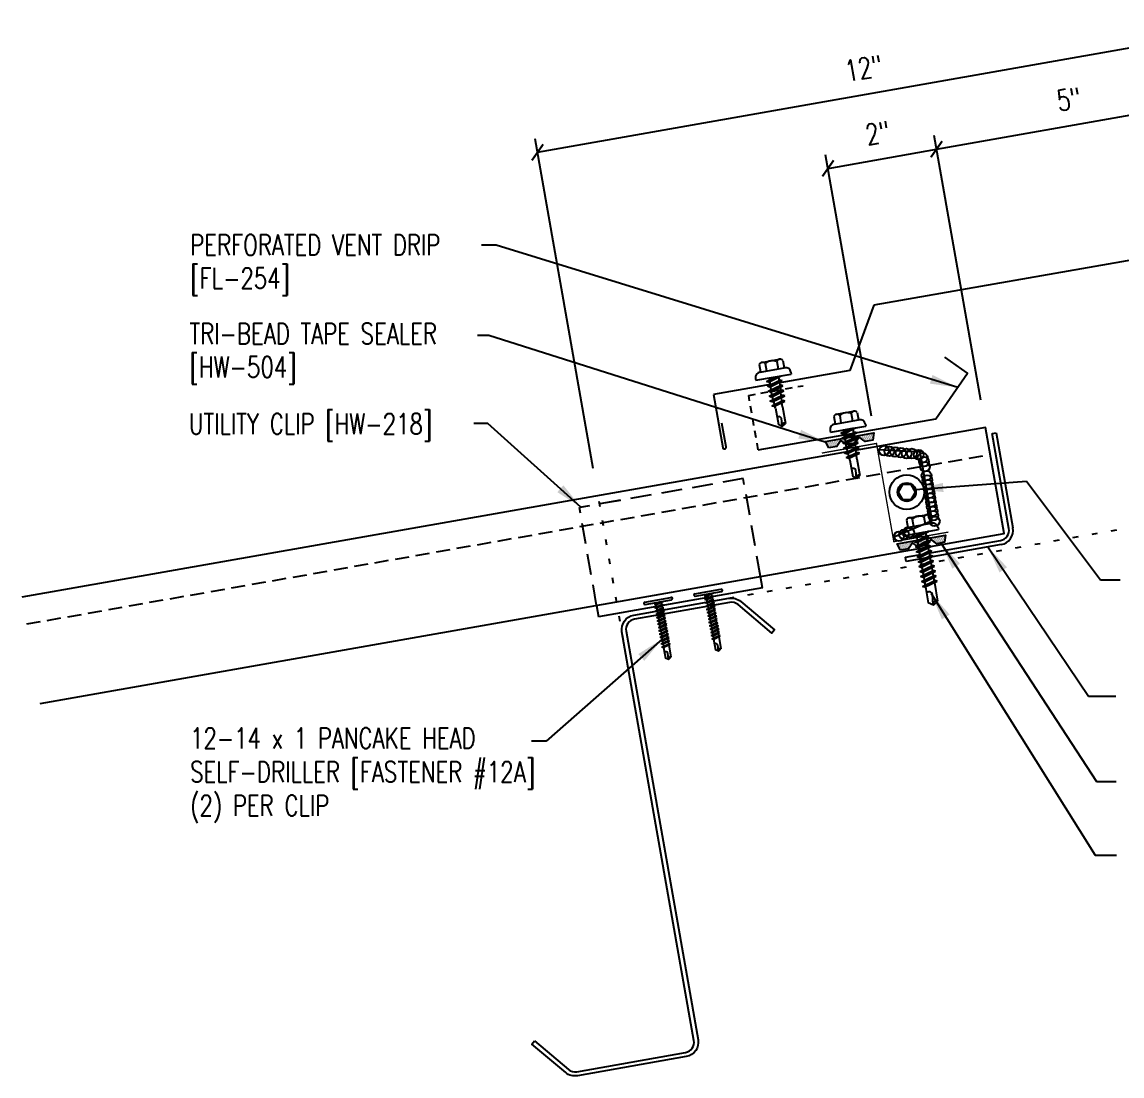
# Model space of a CAD drawing. Header units: inches. Extents: x 0 to 46.1, y 14.2 to 47.6.
# Drawn here: x -0.02 to 19.82, y 14.17 to 33.17 of the extents above; entities that cross this region are included whole.
import ezdxf

# ---------------------------------------------------------------- set-up
doc = ezdxf.new("R2010")
doc.units = ezdxf.units.IN
doc.header["$MEASUREMENT"] = 0
for name, pattern in [('DASH2', [0.1875, 0.125, -0.0625]), ('DOT', [0.25, 0, -0.25]), ('HIDDEN2', [0.1875, 0.125, -0.0625])]:
    doc.linetypes.add(name, pattern=pattern)
for name, color, linetype in [('clip', 5, 'Continuous'), ('CLO', 3, 'Continuous'), ('DIM', 2, 'Continuous'), ('FASTENER', 9, 'Continuous'), ('PANEL', 11, 'Continuous'), ('PURLIN', 1, 'Continuous'), ('SEALANT', 8, 'Continuous'), ('STLA', 12, 'Continuous'), ('TAPE', 8, 'Continuous'), ('TEXT', 2, 'Continuous'), ('TRIM', 6, 'Continuous')]:
    doc.layers.add(name, color=color, linetype=linetype)
doc.styles.add('TEXT', font='SIMPLEX', dxfattribs={"width": 0.75, "height": 6})
doc.styles.add('TEXT1', font='ROMANS.shx', dxfattribs={"width": 0.75, "height": 0.375})
doc.dimstyles.new('DETAIL', dxfattribs={"dimscale": 4, "dimtxt": 0.375, "dimasz": 0.0625, "dimexe": 0.0625, "dimexo": 0.125, "dimgap": 0.0625, "dimtad": 1, "dimdec": 4, "dimzin": 3, "dimdsep": 46, "dimlunit": 4, "dimtxsty": 'TEXT1', "dimblk": 'ARCHTICK', "dimcen": 0.0625, "dimclrd": 7, "dimclre": 7, "dimclrt": 2, "dimadec": 0, "dimazin": 0, "dimtfac": 0.59375, "dimtdec": 4, "dimtmove": 0, "dimatfit": 3, "dimfxl": 0, "dimfrac": 2, "dimtolj": 1, "dimtzin": 3, "dimarcsym": 0})
doc.dimstyles.new('DETAIL$7', dxfattribs={"dimscale": 4, "dimtxt": 6, "dimasz": 0.125, "dimexe": 0.0625, "dimexo": 0.125, "dimgap": 0.0625, "dimtad": 1, "dimdec": 5, "dimzin": 3, "dimdsep": 46, "dimlunit": 4, "dimtxsty": 'TEXT', "dimblk": 'ARCHTICK', "dimcen": 0.0625, "dimclrd": 7, "dimclre": 7, "dimclrt": 2, "dimadec": 0, "dimazin": 0, "dimtfac": 0.666667, "dimtdec": 5, "dimtmove": 0, "dimatfit": 3, "dimfxl": 0, "dimfrac": 2, "dimtolj": 1, "dimtzin": 3, "dimarcsym": 0})

# ---------------------------------------------------------------- blocks, each defined once
blk = doc.blocks.new('_ArchTick')
at = {"color": 0, "linetype": 'ByBlock', "const_width": 0.15}
blk.add_lwpolyline([(-0.5, -0.5), (0.5, 0.5)], dxfattribs=at)
blk = doc.blocks.new('*D13')
at = {"layer": 'DEFPOINTS', "color": 0}
for p in [(21.408, 31.744), (17.355, 25.857), (22.707, 24.377)]:
    blk.add_point(p, dxfattribs=at)
at = {"layer": 'DIM', "color": 7, "lineweight": -2}
for p, q in [((22.621, 24.869), (21.365, 31.991)), ((16.471, 30.874), (21.408, 31.744)), ((17.268, 26.35), (16.427, 31.12))]:
    blk.add_line(p, q, dxfattribs=at)
at = {"layer": 'DIM', "color": 7, "lineweight": -2, "xscale": 0.25, "yscale": 0.25, "zscale": 0.25}
for p, rotation in [((21.408, 31.744), 10.00000000000004), ((16.471, 30.874), 190.0000000000001)]:
    blk.add_blockref('_ArchTick', p, dxfattribs=dict(at, rotation=rotation))
at = {"layer": 'DIM', "color": 2, "insert": (18.857, 31.775), "char_height": 0.375, "attachment_point": 5, "rotation": 10, "style": 'TEXT1'}
blk.add_mtext('\\A1;5"', dxfattribs=at)
blk = doc.blocks.new('*D14')
at = {"layer": 'DEFPOINTS', "color": 0}
for p in [(21.201, 32.92), (10.37, 24.629), (22.707, 24.377)]:
    blk.add_point(p, dxfattribs=at)
at = {"layer": 'DIM', "color": 7, "lineweight": -2}
for p, q in [((22.621, 24.869), (21.158, 33.166)), ((9.278, 30.818), (21.201, 32.92)), ((10.283, 25.122), (9.235, 31.064))]:
    blk.add_line(p, q, dxfattribs=at)
at = {"layer": 'DIM', "color": 7, "lineweight": -2, "xscale": 0.25, "yscale": 0.25, "zscale": 0.25}
for p, rotation in [((21.201, 32.92), 10.00000000000004), ((9.278, 30.818), 190.0000000000001)]:
    blk.add_blockref('_ArchTick', p, dxfattribs=dict(at, rotation=rotation))
at = {"layer": 'DIM', "color": 2, "insert": (15.157, 32.335), "char_height": 0.375, "attachment_point": 5, "rotation": 10, "style": 'TEXT1'}
blk.add_mtext('\\A1;12"', dxfattribs=at)
blk = doc.blocks.new('A$C23AA14D5')
at = {"layer": 'CLO', "const_width": 0.0239}
blk.add_lwpolyline([(2.284, 0.187), (1.299, 0.014), (0.987, 1.785), (0.002, 1.611)], dxfattribs=at)
at = {"layer": 'CLO'}
blk.add_lwpolyline([(1.285, 0.094), (1.993, 0.397), (1.776, 1.628), (1.007, 1.67)], dxfattribs=at)
blk = doc.blocks.new('*X4')
at = {"color": 0}
for p, q in [((-0.434, 0.135), (-0.434, 0.135)), ((-0.434, 0.123), (-0.434, 0.123)), ((-0.422, 0.141), (-0.422, 0.141)), ((-0.422, 0.129), (-0.422, 0.129)), ((-0.422, 0.117), (-0.422, 0.117)), ((-0.422, 0.105), (-0.422, 0.105)), ((-0.422, 0.094), (-0.422, 0.094)), ((-0.422, 0.082), (-0.422, 0.082)), ((-0.41, 0.135), (-0.41, 0.135)), ((-0.41, 0.123), (-0.41, 0.123)), ((-0.41, 0.111), (-0.41, 0.111)), ((-0.41, 0.1), (-0.41, 0.1)), ((-0.41, 0.088), (-0.41, 0.088)), ((-0.41, 0.076), (-0.41, 0.076)), ((-0.41, 0.064), (-0.41, 0.064)), ((-0.41, 0.053), (-0.41, 0.053)), ((-0.41, 0.041), (-0.41, 0.041)), ((-0.398, 0.141), (-0.398, 0.141)), ((-0.398, 0.129), (-0.398, 0.129)), ((-0.398, 0.117), (-0.398, 0.117)), ((-0.398, 0.105), (-0.398, 0.105)), ((-0.398, 0.094), (-0.398, 0.094)), ((-0.398, 0.082), (-0.398, 0.082)), ((-0.398, 0.07), (-0.398, 0.07)), ((-0.398, 0.059), (-0.398, 0.059)), ((-0.398, 0.047), (-0.398, 0.047)), ((-0.398, 0.035), (-0.398, 0.035)), ((-0.398, 0.023), (-0.398, 0.023)), ((-0.387, 0.135), (-0.387, 0.135)), ((-0.387, 0.123), (-0.387, 0.123)), ((-0.387, 0.111), (-0.387, 0.111)), ((-0.387, 0.1), (-0.387, 0.1)), ((-0.387, 0.088), (-0.387, 0.088)), ((-0.387, 0.076), (-0.387, 0.076)), ((-0.387, 0.064), (-0.387, 0.064)), ((-0.387, 0.053), (-0.387, 0.053)), ((-0.387, 0.041), (-0.387, 0.041)), ((-0.387, 0.029), (-0.387, 0.029)), ((-0.375, 0.141), (-0.375, 0.141)), ((-0.375, 0.129), (-0.375, 0.129)), ((-0.375, 0.117), (-0.375, 0.117)), ((-0.375, 0.105), (-0.375, 0.105)), ((-0.375, 0.094), (-0.375, 0.094)), ((-0.375, 0.082), (-0.375, 0.082)), ((-0.375, 0.07), (-0.375, 0.07)), ((-0.375, 0.059), (-0.375, 0.059)), ((-0.375, 0.047), (-0.375, 0.047)), ((-0.375, 0.035), (-0.375, 0.035)), ((-0.375, 0.023), (-0.375, 0.023)), ((-0.363, 0.135), (-0.363, 0.135)), ((-0.363, 0.123), (-0.363, 0.123)), ((-0.363, 0.111), (-0.363, 0.111)), ((-0.363, 0.1), (-0.363, 0.1)), ((-0.363, 0.088), (-0.363, 0.088)), ((-0.363, 0.076), (-0.363, 0.076)), ((-0.363, 0.064), (-0.363, 0.064)), ((-0.363, 0.053), (-0.363, 0.053)), ((-0.363, 0.041), (-0.363, 0.041)), ((-0.363, 0.029), (-0.363, 0.029)), ((-0.352, 0.141), (-0.352, 0.141)), ((-0.352, 0.129), (-0.352, 0.129)), ((-0.352, 0.117), (-0.352, 0.117)), ((-0.352, 0.105), (-0.352, 0.105)), ((-0.352, 0.094), (-0.352, 0.094)), ((-0.352, 0.082), (-0.352, 0.082)), ((-0.352, 0.07), (-0.352, 0.07)), ((-0.352, 0.059), (-0.352, 0.059)), ((-0.352, 0.047), (-0.352, 0.047)), ((-0.352, 0.035), (-0.352, 0.035)), ((-0.352, 0.023), (-0.352, 0.023)), ((-0.34, 0.135), (-0.34, 0.135)), ((-0.34, 0.123), (-0.34, 0.123)), ((-0.34, 0.111), (-0.34, 0.111)), ((-0.34, 0.1), (-0.34, 0.1)), ((-0.34, 0.088), (-0.34, 0.088)), ((-0.34, 0.076), (-0.34, 0.076)), ((-0.34, 0.064), (-0.34, 0.064)), ((-0.34, 0.053), (-0.34, 0.053)), ((-0.34, 0.041), (-0.34, 0.041)), ((-0.34, 0.029), (-0.34, 0.029)), ((-0.328, 0.141), (-0.328, 0.141)), ((-0.328, 0.129), (-0.328, 0.129)), ((-0.328, 0.117), (-0.328, 0.117)), ((-0.328, 0.105), (-0.328, 0.105)), ((-0.328, 0.094), (-0.328, 0.094)), ((-0.328, 0.082), (-0.328, 0.082)), ((-0.328, 0.07), (-0.328, 0.07)), ((-0.328, 0.059), (-0.328, 0.059)), ((-0.328, 0.047), (-0.328, 0.047)), ((-0.328, 0.035), (-0.328, 0.035)), ((-0.328, 0.023), (-0.328, 0.023)), ((-0.316, 0.135), (-0.316, 0.135)), ((-0.316, 0.123), (-0.316, 0.123)), ((-0.316, 0.111), (-0.316, 0.111)), ((-0.316, 0.1), (-0.316, 0.1)), ((-0.316, 0.088), (-0.316, 0.088)), ((-0.316, 0.076), (-0.316, 0.076)), ((-0.316, 0.064), (-0.316, 0.064)), ((-0.316, 0.053), (-0.316, 0.053)), ((-0.316, 0.041), (-0.316, 0.041)), ((-0.316, 0.029), (-0.316, 0.029)), ((-0.305, 0.141), (-0.305, 0.141)), ((-0.305, 0.129), (-0.305, 0.129)), ((-0.305, 0.117), (-0.305, 0.117)), ((-0.305, 0.105), (-0.305, 0.105)), ((-0.305, 0.094), (-0.305, 0.094)), ((-0.305, 0.082), (-0.305, 0.082)), ((-0.305, 0.07), (-0.305, 0.07)), ((-0.305, 0.059), (-0.305, 0.059)), ((-0.305, 0.047), (-0.305, 0.047)), ((-0.305, 0.035), (-0.305, 0.035)), ((-0.305, 0.023), (-0.305, 0.023)), ((-0.293, 0.135), (-0.293, 0.135)), ((-0.293, 0.123), (-0.293, 0.123)), ((-0.293, 0.111), (-0.293, 0.111)), ((-0.293, 0.1), (-0.293, 0.1)), ((-0.293, 0.088), (-0.293, 0.088)), ((-0.293, 0.076), (-0.293, 0.076)), ((-0.293, 0.064), (-0.293, 0.064)), ((-0.293, 0.053), (-0.293, 0.053)), ((-0.293, 0.041), (-0.293, 0.041)), ((-0.293, 0.029), (-0.293, 0.029)), ((-0.281, 0.141), (-0.281, 0.141)), ((-0.281, 0.129), (-0.281, 0.129)), ((-0.281, 0.117), (-0.281, 0.117)), ((-0.281, 0.105), (-0.281, 0.105)), ((-0.281, 0.094), (-0.281, 0.094)), ((-0.281, 0.082), (-0.281, 0.082)), ((-0.281, 0.07), (-0.281, 0.07)), ((-0.281, 0.059), (-0.281, 0.059)), ((-0.281, 0.047), (-0.281, 0.047)), ((-0.281, 0.035), (-0.281, 0.035)), ((-0.281, 0.023), (-0.281, 0.023)), ((-0.27, 0.135), (-0.27, 0.135)), ((-0.27, 0.123), (-0.27, 0.123)), ((-0.27, 0.111), (-0.27, 0.111)), ((-0.27, 0.1), (-0.27, 0.1)), ((-0.27, 0.088), (-0.27, 0.088)), ((-0.27, 0.076), (-0.27, 0.076)), ((-0.27, 0.064), (-0.27, 0.064)), ((-0.27, 0.053), (-0.27, 0.053)), ((-0.27, 0.041), (-0.27, 0.041)), ((-0.27, 0.029), (-0.27, 0.029)), ((-0.258, 0.141), (-0.258, 0.141)), ((-0.258, 0.129), (-0.258, 0.129)), ((-0.258, 0.117), (-0.258, 0.117)), ((-0.258, 0.105), (-0.258, 0.105)), ((-0.258, 0.094), (-0.258, 0.094)), ((-0.258, 0.082), (-0.258, 0.082)), ((-0.258, 0.07), (-0.258, 0.07)), ((-0.258, 0.059), (-0.258, 0.059)), ((-0.258, 0.047), (-0.258, 0.047)), ((-0.258, 0.035), (-0.258, 0.035)), ((-0.258, 0.023), (-0.258, 0.023)), ((-0.246, 0.135), (-0.246, 0.135)), ((-0.246, 0.123), (-0.246, 0.123)), ((-0.246, 0.111), (-0.246, 0.111)), ((-0.246, 0.1), (-0.246, 0.1)), ((-0.246, 0.088), (-0.246, 0.088)), ((-0.246, 0.076), (-0.246, 0.076)), ((-0.246, 0.064), (-0.246, 0.064)), ((-0.246, 0.053), (-0.246, 0.053)), ((-0.246, 0.041), (-0.246, 0.041)), ((-0.234, 0.141), (-0.234, 0.141)), ((-0.234, 0.129), (-0.234, 0.129)), ((-0.234, 0.117), (-0.234, 0.117)), ((-0.234, 0.105), (-0.234, 0.105)), ((-0.234, 0.094), (-0.234, 0.094)), ((-0.234, 0.082), (-0.234, 0.082)), ((-0.234, 0.07), (-0.234, 0.07)), ((-0.234, 0.059), (-0.234, 0.059)), ((-0.234, 0.047), (-0.234, 0.047)), ((-0.223, 0.135), (-0.223, 0.135)), ((-0.223, 0.123), (-0.223, 0.123)), ((-0.223, 0.111), (-0.223, 0.111)), ((-0.223, 0.1), (-0.223, 0.1)), ((-0.223, 0.088), (-0.223, 0.088)), ((-0.223, 0.076), (-0.223, 0.076)), ((-0.223, 0.064), (-0.223, 0.064)), ((-0.211, 0.141), (-0.211, 0.141)), ((-0.211, 0.129), (-0.211, 0.129)), ((-0.211, 0.117), (-0.211, 0.117)), ((-0.211, 0.105), (-0.211, 0.105)), ((-0.211, 0.094), (-0.211, 0.094)), ((-0.211, 0.082), (-0.211, 0.082)), ((-0.211, 0.07), (-0.211, 0.07)), ((-0.199, 0.135), (-0.199, 0.135)), ((-0.199, 0.123), (-0.199, 0.123)), ((-0.199, 0.111), (-0.199, 0.111)), ((-0.199, 0.1), (-0.199, 0.1)), ((-0.199, 0.088), (-0.199, 0.088)), ((-0.188, 0.141), (-0.188, 0.141)), ((-0.188, 0.129), (-0.188, 0.129)), ((-0.188, 0.117), (-0.188, 0.117)), ((-0.188, 0.105), (-0.188, 0.105)), ((-0.188, 0.094), (-0.188, 0.094)), ((-0.176, 0.135), (-0.176, 0.135)), ((-0.176, 0.123), (-0.176, 0.123)), ((-0.176, 0.111), (-0.176, 0.111)), ((-0.164, 0.141), (-0.164, 0.141)), ((-0.164, 0.129), (-0.164, 0.129)), ((-0.164, 0.117), (-0.164, 0.117)), ((-0.164, 0.105), (-0.164, 0.105)), ((-0.152, 0.135), (-0.152, 0.135)), ((-0.152, 0.123), (-0.152, 0.123)), ((-0.152, 0.111), (-0.152, 0.111)), ((-0.152, 0.1), (-0.152, 0.1)), ((-0.141, 0.141), (-0.141, 0.141)), ((-0.141, 0.129), (-0.141, 0.129)), ((-0.141, 0.117), (-0.141, 0.117)), ((-0.141, 0.105), (-0.141, 0.105)), ((-0.141, 0.094), (-0.141, 0.094)), ((-0.141, 0.082), (-0.141, 0.082)), ((-0.129, 0.135), (-0.129, 0.135)), ((-0.129, 0.123), (-0.129, 0.123)), ((-0.129, 0.111), (-0.129, 0.111)), ((-0.129, 0.1), (-0.129, 0.1)), ((-0.129, 0.088), (-0.129, 0.088)), ((-0.129, 0.076), (-0.129, 0.076)), ((-0.117, 0.141), (-0.117, 0.141)), ((-0.117, 0.129), (-0.117, 0.129)), ((-0.117, 0.117), (-0.117, 0.117)), ((-0.117, 0.105), (-0.117, 0.105)), ((-0.117, 0.094), (-0.117, 0.094)), ((-0.117, 0.082), (-0.117, 0.082)), ((-0.117, 0.07), (-0.117, 0.07)), ((-0.117, 0.059), (-0.117, 0.059)), ((-0.105, 0.135), (-0.105, 0.135)), ((-0.105, 0.123), (-0.105, 0.123)), ((-0.105, 0.111), (-0.105, 0.111)), ((-0.105, 0.1), (-0.105, 0.1)), ((-0.105, 0.088), (-0.105, 0.088)), ((-0.105, 0.076), (-0.105, 0.076)), ((-0.105, 0.064), (-0.105, 0.064)), ((-0.105, 0.053), (-0.105, 0.053)), ((-0.094, 0.141), (-0.094, 0.141)), ((-0.094, 0.129), (-0.094, 0.129)), ((-0.094, 0.117), (-0.094, 0.117)), ((-0.094, 0.105), (-0.094, 0.105)), ((-0.094, 0.094), (-0.094, 0.094)), ((-0.094, 0.082), (-0.094, 0.082)), ((-0.094, 0.07), (-0.094, 0.07)), ((-0.094, 0.059), (-0.094, 0.059)), ((-0.094, 0.047), (-0.094, 0.047)), ((-0.094, 0.035), (-0.094, 0.035)), ((-0.082, 0.135), (-0.082, 0.135)), ((-0.082, 0.123), (-0.082, 0.123)), ((-0.082, 0.111), (-0.082, 0.111)), ((-0.082, 0.1), (-0.082, 0.1)), ((-0.082, 0.088), (-0.082, 0.088)), ((-0.082, 0.076), (-0.082, 0.076)), ((-0.082, 0.064), (-0.082, 0.064)), ((-0.082, 0.053), (-0.082, 0.053)), ((-0.082, 0.041), (-0.082, 0.041)), ((-0.082, 0.029), (-0.082, 0.029)), ((-0.07, 0.141), (-0.07, 0.141)), ((-0.07, 0.129), (-0.07, 0.129)), ((-0.07, 0.117), (-0.07, 0.117)), ((-0.07, 0.105), (-0.07, 0.105)), ((-0.07, 0.094), (-0.07, 0.094)), ((-0.07, 0.082), (-0.07, 0.082)), ((-0.07, 0.07), (-0.07, 0.07)), ((-0.07, 0.059), (-0.07, 0.059)), ((-0.07, 0.047), (-0.07, 0.047)), ((-0.07, 0.035), (-0.07, 0.035)), ((-0.07, 0.023), (-0.07, 0.023)), ((-0.059, 0.135), (-0.059, 0.135)), ((-0.059, 0.123), (-0.059, 0.123)), ((-0.059, 0.111), (-0.059, 0.111)), ((-0.059, 0.1), (-0.059, 0.1)), ((-0.059, 0.088), (-0.059, 0.088)), ((-0.059, 0.076), (-0.059, 0.076)), ((-0.059, 0.064), (-0.059, 0.064)), ((-0.059, 0.053), (-0.059, 0.053)), ((-0.059, 0.041), (-0.059, 0.041)), ((-0.059, 0.029), (-0.059, 0.029)), ((-0.047, 0.141), (-0.047, 0.141)), ((-0.047, 0.129), (-0.047, 0.129)), ((-0.047, 0.117), (-0.047, 0.117)), ((-0.047, 0.105), (-0.047, 0.105)), ((-0.047, 0.094), (-0.047, 0.094)), ((-0.047, 0.082), (-0.047, 0.082)), ((-0.047, 0.07), (-0.047, 0.07)), ((-0.047, 0.059), (-0.047, 0.059)), ((-0.047, 0.047), (-0.047, 0.047)), ((-0.047, 0.035), (-0.047, 0.035)), ((-0.047, 0.023), (-0.047, 0.023)), ((-0.035, 0.135), (-0.035, 0.135)), ((-0.035, 0.123), (-0.035, 0.123)), ((-0.035, 0.111), (-0.035, 0.111)), ((-0.035, 0.1), (-0.035, 0.1)), ((-0.035, 0.088), (-0.035, 0.088)), ((-0.035, 0.076), (-0.035, 0.076)), ((-0.035, 0.064), (-0.035, 0.064)), ((-0.035, 0.053), (-0.035, 0.053)), ((-0.035, 0.041), (-0.035, 0.041)), ((-0.035, 0.029), (-0.035, 0.029)), ((-0.023, 0.141), (-0.023, 0.141)), ((-0.023, 0.129), (-0.023, 0.129)), ((-0.023, 0.117), (-0.023, 0.117)), ((-0.023, 0.105), (-0.023, 0.105)), ((-0.023, 0.094), (-0.023, 0.094)), ((-0.023, 0.082), (-0.023, 0.082)), ((-0.023, 0.07), (-0.023, 0.07)), ((-0.023, 0.059), (-0.023, 0.059)), ((-0.023, 0.047), (-0.023, 0.047)), ((-0.023, 0.035), (-0.023, 0.035)), ((-0.023, 0.023), (-0.023, 0.023)), ((-0.012, 0.135), (-0.012, 0.135)), ((-0.012, 0.123), (-0.012, 0.123)), ((-0.012, 0.111), (-0.012, 0.111)), ((-0.012, 0.1), (-0.012, 0.1)), ((-0.012, 0.088), (-0.012, 0.088)), ((-0.012, 0.076), (-0.012, 0.076)), ((-0.012, 0.064), (-0.012, 0.064)), ((-0.012, 0.053), (-0.012, 0.053)), ((-0.012, 0.041), (-0.012, 0.041)), ((-0.012, 0.029), (-0.012, 0.029)), ((0, 0.141), (0, 0.141)), ((0, 0.129), (0, 0.129)), ((0, 0.117), (0, 0.117)), ((0, 0.105), (0, 0.105)), ((0, 0.094), (0, 0.094)), ((0, 0.082), (0, 0.082)), ((0, 0.07), (0, 0.07)), ((0, 0.059), (0, 0.059)), ((0, 0.047), (0, 0.047)), ((0, 0.035), (0, 0.035)), ((0, 0.023), (0, 0.023)), ((0.012, 0.135), (0.012, 0.135)), ((0.012, 0.123), (0.012, 0.123)), ((0.012, 0.111), (0.012, 0.111)), ((0.012, 0.1), (0.012, 0.1)), ((0.012, 0.088), (0.012, 0.088)), ((0.012, 0.076), (0.012, 0.076)), ((0.012, 0.064), (0.012, 0.064)), ((0.012, 0.053), (0.012, 0.053)), ((0.012, 0.041), (0.012, 0.041)), ((0.012, 0.029), (0.012, 0.029)), ((0.023, 0.141), (0.023, 0.141)), ((0.023, 0.129), (0.023, 0.129)), ((0.023, 0.117), (0.023, 0.117)), ((0.023, 0.105), (0.023, 0.105)), ((0.023, 0.094), (0.023, 0.094)), ((0.023, 0.082), (0.023, 0.082)), ((0.023, 0.07), (0.023, 0.07)), ((0.023, 0.059), (0.023, 0.059)), ((0.023, 0.047), (0.023, 0.047)), ((0.023, 0.035), (0.023, 0.035)), ((0.023, 0.023), (0.023, 0.023)), ((0.035, 0.135), (0.035, 0.135)), ((0.035, 0.123), (0.035, 0.123)), ((0.035, 0.111), (0.035, 0.111)), ((0.035, 0.1), (0.035, 0.1)), ((0.035, 0.088), (0.035, 0.088)), ((0.035, 0.076), (0.035, 0.076)), ((0.035, 0.064), (0.035, 0.064)), ((0.035, 0.053), (0.035, 0.053)), ((0.035, 0.041), (0.035, 0.041)), ((0.035, 0.029), (0.035, 0.029)), ((0.047, 0.141), (0.047, 0.141)), ((0.047, 0.129), (0.047, 0.129)), ((0.047, 0.117), (0.047, 0.117)), ((0.047, 0.105), (0.047, 0.105)), ((0.047, 0.094), (0.047, 0.094)), ((0.047, 0.082), (0.047, 0.082)), ((0.047, 0.07), (0.047, 0.07)), ((0.047, 0.059), (0.047, 0.059)), ((0.047, 0.047), (0.047, 0.047)), ((0.047, 0.035), (0.047, 0.035)), ((0.047, 0.023), (0.047, 0.023)), ((0.059, 0.135), (0.059, 0.135)), ((0.059, 0.123), (0.059, 0.123)), ((0.059, 0.111), (0.059, 0.111)), ((0.059, 0.1), (0.059, 0.1)), ((0.059, 0.088), (0.059, 0.088)), ((0.059, 0.076), (0.059, 0.076)), ((0.059, 0.064), (0.059, 0.064)), ((0.059, 0.053), (0.059, 0.053)), ((0.059, 0.041), (0.059, 0.041)), ((0.059, 0.029), (0.059, 0.029)), ((0.07, 0.141), (0.07, 0.141)), ((0.07, 0.129), (0.07, 0.129)), ((0.07, 0.117), (0.07, 0.117)), ((0.07, 0.105), (0.07, 0.105)), ((0.07, 0.094), (0.07, 0.094)), ((0.07, 0.082), (0.07, 0.082)), ((0.07, 0.07), (0.07, 0.07)), ((0.07, 0.059), (0.07, 0.059)), ((0.07, 0.047), (0.07, 0.047)), ((0.07, 0.035), (0.07, 0.035)), ((0.07, 0.023), (0.07, 0.023)), ((0.082, 0.135), (0.082, 0.135)), ((0.082, 0.123), (0.082, 0.123)), ((0.082, 0.111), (0.082, 0.111)), ((0.082, 0.1), (0.082, 0.1)), ((0.082, 0.088), (0.082, 0.088)), ((0.082, 0.076), (0.082, 0.076)), ((0.082, 0.064), (0.082, 0.064)), ((0.082, 0.053), (0.082, 0.053)), ((0.082, 0.041), (0.082, 0.041)), ((0.082, 0.029), (0.082, 0.029)), ((0.094, 0.141), (0.094, 0.141)), ((0.094, 0.129), (0.094, 0.129)), ((0.094, 0.117), (0.094, 0.117)), ((0.094, 0.105), (0.094, 0.105)), ((0.094, 0.094), (0.094, 0.094)), ((0.094, 0.082), (0.094, 0.082)), ((0.094, 0.07), (0.094, 0.07)), ((0.094, 0.059), (0.094, 0.059)), ((0.094, 0.047), (0.094, 0.047)), ((0.094, 0.035), (0.094, 0.035)), ((0.105, 0.135), (0.105, 0.135)), ((0.105, 0.123), (0.105, 0.123)), ((0.105, 0.111), (0.105, 0.111)), ((0.105, 0.1), (0.105, 0.1)), ((0.105, 0.088), (0.105, 0.088)), ((0.105, 0.076), (0.105, 0.076)), ((0.105, 0.064), (0.105, 0.064)), ((0.105, 0.053), (0.105, 0.053)), ((0.117, 0.141), (0.117, 0.141)), ((0.117, 0.129), (0.117, 0.129)), ((0.117, 0.117), (0.117, 0.117)), ((0.117, 0.105), (0.117, 0.105)), ((0.117, 0.094), (0.117, 0.094)), ((0.117, 0.082), (0.117, 0.082)), ((0.117, 0.07), (0.117, 0.07)), ((0.117, 0.059), (0.117, 0.059)), ((0.129, 0.135), (0.129, 0.135)), ((0.129, 0.123), (0.129, 0.123)), ((0.129, 0.111), (0.129, 0.111)), ((0.129, 0.1), (0.129, 0.1)), ((0.129, 0.088), (0.129, 0.088)), ((0.129, 0.076), (0.129, 0.076)), ((0.141, 0.141), (0.141, 0.141)), ((0.141, 0.129), (0.141, 0.129)), ((0.141, 0.117), (0.141, 0.117)), ((0.141, 0.105), (0.141, 0.105)), ((0.141, 0.094), (0.141, 0.094)), ((0.141, 0.082), (0.141, 0.082)), ((0.152, 0.135), (0.152, 0.135)), ((0.152, 0.123), (0.152, 0.123)), ((0.152, 0.111), (0.152, 0.111)), ((0.152, 0.1), (0.152, 0.1)), ((0.164, 0.141), (0.164, 0.141)), ((0.164, 0.129), (0.164, 0.129)), ((0.164, 0.117), (0.164, 0.117)), ((0.164, 0.105), (0.164, 0.105)), ((0.176, 0.135), (0.176, 0.135)), ((0.176, 0.123), (0.176, 0.123)), ((0.176, 0.111), (0.176, 0.111)), ((0.188, 0.141), (0.188, 0.141)), ((0.188, 0.129), (0.188, 0.129)), ((0.188, 0.117), (0.188, 0.117)), ((0.188, 0.105), (0.188, 0.105)), ((0.188, 0.094), (0.188, 0.094)), ((0.199, 0.135), (0.199, 0.135)), ((0.199, 0.123), (0.199, 0.123)), ((0.199, 0.111), (0.199, 0.111)), ((0.199, 0.1), (0.199, 0.1)), ((0.199, 0.088), (0.199, 0.088)), ((0.211, 0.141), (0.211, 0.141)), ((0.211, 0.129), (0.211, 0.129)), ((0.211, 0.117), (0.211, 0.117)), ((0.211, 0.105), (0.211, 0.105)), ((0.211, 0.094), (0.211, 0.094)), ((0.211, 0.082), (0.211, 0.082)), ((0.211, 0.07), (0.211, 0.07)), ((0.223, 0.135), (0.223, 0.135)), ((0.223, 0.123), (0.223, 0.123)), ((0.223, 0.111), (0.223, 0.111)), ((0.223, 0.1), (0.223, 0.1)), ((0.223, 0.088), (0.223, 0.088)), ((0.223, 0.076), (0.223, 0.076)), ((0.223, 0.064), (0.223, 0.064)), ((0.234, 0.141), (0.234, 0.141)), ((0.234, 0.129), (0.234, 0.129)), ((0.234, 0.117), (0.234, 0.117)), ((0.234, 0.105), (0.234, 0.105)), ((0.234, 0.094), (0.234, 0.094)), ((0.234, 0.082), (0.234, 0.082)), ((0.234, 0.07), (0.234, 0.07)), ((0.234, 0.059), (0.234, 0.059)), ((0.234, 0.047), (0.234, 0.047)), ((0.246, 0.135), (0.246, 0.135)), ((0.246, 0.123), (0.246, 0.123)), ((0.246, 0.111), (0.246, 0.111)), ((0.246, 0.1), (0.246, 0.1)), ((0.246, 0.088), (0.246, 0.088)), ((0.246, 0.076), (0.246, 0.076)), ((0.246, 0.064), (0.246, 0.064)), ((0.246, 0.053), (0.246, 0.053)), ((0.246, 0.041), (0.246, 0.041)), ((0.258, 0.141), (0.258, 0.141)), ((0.258, 0.129), (0.258, 0.129)), ((0.258, 0.117), (0.258, 0.117)), ((0.258, 0.105), (0.258, 0.105)), ((0.258, 0.094), (0.258, 0.094)), ((0.258, 0.082), (0.258, 0.082)), ((0.258, 0.07), (0.258, 0.07)), ((0.258, 0.059), (0.258, 0.059)), ((0.258, 0.047), (0.258, 0.047)), ((0.258, 0.035), (0.258, 0.035)), ((0.258, 0.023), (0.258, 0.023)), ((0.27, 0.135), (0.27, 0.135)), ((0.27, 0.123), (0.27, 0.123)), ((0.27, 0.111), (0.27, 0.111)), ((0.27, 0.1), (0.27, 0.1)), ((0.27, 0.088), (0.27, 0.088)), ((0.27, 0.076), (0.27, 0.076)), ((0.27, 0.064), (0.27, 0.064)), ((0.27, 0.053), (0.27, 0.053)), ((0.27, 0.041), (0.27, 0.041)), ((0.27, 0.029), (0.27, 0.029)), ((0.281, 0.141), (0.281, 0.141)), ((0.281, 0.129), (0.281, 0.129)), ((0.281, 0.117), (0.281, 0.117)), ((0.281, 0.105), (0.281, 0.105)), ((0.281, 0.094), (0.281, 0.094)), ((0.281, 0.082), (0.281, 0.082)), ((0.281, 0.07), (0.281, 0.07)), ((0.281, 0.059), (0.281, 0.059)), ((0.281, 0.047), (0.281, 0.047)), ((0.281, 0.035), (0.281, 0.035)), ((0.281, 0.023), (0.281, 0.023)), ((0.293, 0.135), (0.293, 0.135)), ((0.293, 0.123), (0.293, 0.123)), ((0.293, 0.111), (0.293, 0.111)), ((0.293, 0.1), (0.293, 0.1)), ((0.293, 0.088), (0.293, 0.088)), ((0.293, 0.076), (0.293, 0.076)), ((0.293, 0.064), (0.293, 0.064)), ((0.293, 0.053), (0.293, 0.053)), ((0.293, 0.041), (0.293, 0.041)), ((0.293, 0.029), (0.293, 0.029)), ((0.305, 0.141), (0.305, 0.141)), ((0.305, 0.129), (0.305, 0.129)), ((0.305, 0.117), (0.305, 0.117)), ((0.305, 0.105), (0.305, 0.105)), ((0.305, 0.094), (0.305, 0.094)), ((0.305, 0.082), (0.305, 0.082)), ((0.305, 0.07), (0.305, 0.07)), ((0.305, 0.059), (0.305, 0.059)), ((0.305, 0.047), (0.305, 0.047)), ((0.305, 0.035), (0.305, 0.035)), ((0.305, 0.023), (0.305, 0.023)), ((0.316, 0.135), (0.316, 0.135)), ((0.316, 0.123), (0.316, 0.123)), ((0.316, 0.111), (0.316, 0.111)), ((0.316, 0.1), (0.316, 0.1)), ((0.316, 0.088), (0.316, 0.088)), ((0.316, 0.076), (0.316, 0.076)), ((0.316, 0.064), (0.316, 0.064)), ((0.316, 0.053), (0.316, 0.053)), ((0.316, 0.041), (0.316, 0.041)), ((0.316, 0.029), (0.316, 0.029)), ((0.328, 0.141), (0.328, 0.141)), ((0.328, 0.129), (0.328, 0.129)), ((0.328, 0.117), (0.328, 0.117)), ((0.328, 0.105), (0.328, 0.105)), ((0.328, 0.094), (0.328, 0.094)), ((0.328, 0.082), (0.328, 0.082)), ((0.328, 0.07), (0.328, 0.07)), ((0.328, 0.059), (0.328, 0.059)), ((0.328, 0.047), (0.328, 0.047)), ((0.328, 0.035), (0.328, 0.035)), ((0.328, 0.023), (0.328, 0.023)), ((0.34, 0.135), (0.34, 0.135)), ((0.34, 0.123), (0.34, 0.123)), ((0.34, 0.111), (0.34, 0.111)), ((0.34, 0.1), (0.34, 0.1)), ((0.34, 0.088), (0.34, 0.088)), ((0.34, 0.076), (0.34, 0.076)), ((0.34, 0.064), (0.34, 0.064)), ((0.34, 0.053), (0.34, 0.053)), ((0.34, 0.041), (0.34, 0.041)), ((0.34, 0.029), (0.34, 0.029)), ((0.352, 0.141), (0.352, 0.141)), ((0.352, 0.129), (0.352, 0.129)), ((0.352, 0.117), (0.352, 0.117)), ((0.352, 0.105), (0.352, 0.105)), ((0.352, 0.094), (0.352, 0.094)), ((0.352, 0.082), (0.352, 0.082)), ((0.352, 0.07), (0.352, 0.07)), ((0.352, 0.059), (0.352, 0.059)), ((0.352, 0.047), (0.352, 0.047)), ((0.352, 0.035), (0.352, 0.035)), ((0.352, 0.023), (0.352, 0.023)), ((0.363, 0.135), (0.363, 0.135)), ((0.363, 0.123), (0.363, 0.123)), ((0.363, 0.111), (0.363, 0.111)), ((0.363, 0.1), (0.363, 0.1)), ((0.363, 0.088), (0.363, 0.088)), ((0.363, 0.076), (0.363, 0.076)), ((0.363, 0.064), (0.363, 0.064)), ((0.363, 0.053), (0.363, 0.053)), ((0.363, 0.041), (0.363, 0.041)), ((0.363, 0.029), (0.363, 0.029)), ((0.375, 0.141), (0.375, 0.141)), ((0.375, 0.129), (0.375, 0.129)), ((0.375, 0.117), (0.375, 0.117)), ((0.375, 0.105), (0.375, 0.105)), ((0.375, 0.094), (0.375, 0.094)), ((0.375, 0.082), (0.375, 0.082)), ((0.375, 0.07), (0.375, 0.07)), ((0.375, 0.059), (0.375, 0.059)), ((0.375, 0.047), (0.375, 0.047)), ((0.375, 0.035), (0.375, 0.035)), ((0.375, 0.023), (0.375, 0.023)), ((0.387, 0.135), (0.387, 0.135)), ((0.387, 0.123), (0.387, 0.123)), ((0.387, 0.111), (0.387, 0.111)), ((0.387, 0.1), (0.387, 0.1)), ((0.387, 0.088), (0.387, 0.088)), ((0.387, 0.076), (0.387, 0.076)), ((0.387, 0.064), (0.387, 0.064)), ((0.387, 0.053), (0.387, 0.053)), ((0.387, 0.041), (0.387, 0.041)), ((0.387, 0.029), (0.387, 0.029)), ((0.398, 0.141), (0.398, 0.141)), ((0.398, 0.129), (0.398, 0.129)), ((0.398, 0.117), (0.398, 0.117)), ((0.398, 0.105), (0.398, 0.105)), ((0.398, 0.094), (0.398, 0.094)), ((0.398, 0.082), (0.398, 0.082)), ((0.398, 0.07), (0.398, 0.07)), ((0.398, 0.059), (0.398, 0.059)), ((0.398, 0.047), (0.398, 0.047)), ((0.398, 0.035), (0.398, 0.035)), ((0.398, 0.023), (0.398, 0.023)), ((0.41, 0.135), (0.41, 0.135)), ((0.41, 0.123), (0.41, 0.123)), ((0.41, 0.111), (0.41, 0.111)), ((0.41, 0.1), (0.41, 0.1)), ((0.41, 0.088), (0.41, 0.088)), ((0.41, 0.076), (0.41, 0.076)), ((0.41, 0.064), (0.41, 0.064)), ((0.41, 0.053), (0.41, 0.053)), ((0.41, 0.041), (0.41, 0.041)), ((0.422, 0.141), (0.422, 0.141)), ((0.422, 0.129), (0.422, 0.129)), ((0.422, 0.117), (0.422, 0.117)), ((0.422, 0.105), (0.422, 0.105)), ((0.422, 0.094), (0.422, 0.094)), ((0.422, 0.082), (0.422, 0.082)), ((0.434, 0.135), (0.434, 0.135)), ((0.434, 0.123), (0.434, 0.123))]:
    blk.add_line(p, q, dxfattribs=at)
blk = doc.blocks.new('MB_DBTAP')
at = {"layer": 'TAPE', "color": 9}
blk.add_lwpolyline([(-0.403, 0.018), (-0.442, 0.141), (0.442, 0.141), (0.403, 0.018), (0.26, 0.018), (0.17, 0.109), (0.079, 0.018), (0, 0.018), (-0.079, 0.018), (-0.17, 0.109), (-0.26, 0.018)], close=True, dxfattribs=at)
at = {"layer": 'TAPE', "color": 251}
blk.add_blockref('*X4', (0, 0), dxfattribs=at)
blk = doc.blocks.new('*D15')
at = {"layer": 'DEFPOINTS', "color": 0}
for p in [(16.471, 30.874), (17.355, 25.857), (15.389, 25.572)]:
    blk.add_point(p, dxfattribs=at)
at = {"layer": 'DIM', "color": 7, "lineweight": -2}
for p, q in [((17.268, 26.35), (16.427, 31.12)), ((15.302, 26.065), (14.472, 30.775)), ((14.515, 30.529), (16.471, 30.874))]:
    blk.add_line(p, q, dxfattribs=at)
at = {"layer": 'DIM', "color": 7, "lineweight": -2, "xscale": 0.25, "yscale": 0.25, "zscale": 0.25}
for p, rotation in [((16.471, 30.874), 10.00000000000004), ((14.515, 30.529), 190.0000000000001)]:
    blk.add_blockref('_ArchTick', p, dxfattribs=dict(at, rotation=rotation))
at = {"layer": 'DIM', "color": 2, "insert": (15.411, 31.167), "char_height": 0.375, "attachment_point": 5, "rotation": 10, "style": 'TEXT1'}
blk.add_mtext('\\A1;2"', dxfattribs=at)
blk = doc.blocks.new('MB_516W')
blk.add_lwpolyline([(-0.078, 0.135), (-0.156, 0), (-0.078, -0.135), (0.078, -0.135), (0.156, 0), (0.078, 0.135)], close=True)
for radius in [0.312, 0.166]:
    blk.add_circle((0, 0), radius)
blk = doc.blocks.new('sd3')
at = {"layer": 'FASTENER'}
for p, q in [((-0.24, 0.082), (0.24, 0.082)), ((-0.24, 0.037), (0.24, 0.037)), ((-0.078, 0.008), (0.023, 0.037)), ((-0.058, -0.003), (-0.078, 0.008)), ((-0.058, -0.003), (0.08, 0.036)), ((-0.048, 0.037), (-0.048, 0.017)), ((0.05, 0.027), (0.05, -0.016)), ((-0.078, -0.052), (0.06, -0.013)), ((-0.058, -0.064), (-0.078, -0.052)), ((-0.078, -0.112), (0.06, -0.073)), ((-0.058, -0.124), (-0.078, -0.112)), ((-0.078, -0.172), (0.06, -0.133)), ((-0.058, -0.184), (-0.078, -0.172)), ((-0.078, -0.232), (0.06, -0.193)), ((-0.058, -0.064), (0.08, -0.024)), ((-0.058, -0.124), (0.08, -0.084)), ((-0.058, -0.184), (0.08, -0.144)), ((-0.048, -0.001), (-0.048, -0.044)), ((-0.048, -0.061), (-0.048, -0.104)), ((-0.048, -0.121), (-0.048, -0.164)), ((-0.048, -0.181), (-0.048, -0.224)), ((0.05, -0.033), (0.05, -0.076)), ((0.05, -0.093), (0.05, -0.136)), ((0.05, -0.153), (0.05, -0.196)), ((0.08, -0.024), (0.06, -0.013)), ((0.08, -0.084), (0.06, -0.073)), ((0.08, -0.144), (0.06, -0.133)), ((0.08, -0.204), (0.06, -0.193)), ((-0.058, -0.244), (-0.078, -0.232)), ((-0.078, -0.292), (0.06, -0.253)), ((-0.058, -0.304), (-0.078, -0.292)), ((-0.078, -0.353), (0.06, -0.313)), ((-0.058, -0.364), (-0.078, -0.353)), ((-0.078, -0.413), (0.06, -0.373)), ((-0.058, -0.244), (0.08, -0.204)), ((-0.058, -0.304), (0.08, -0.264)), ((-0.058, -0.364), (0.08, -0.325)), ((-0.058, -0.424), (0.08, -0.385)), ((-0.048, -0.241), (-0.048, -0.284)), ((-0.048, -0.301), (-0.048, -0.344)), ((-0.048, -0.361), (-0.048, -0.404)), ((0.05, -0.213), (0.05, -0.256)), ((0.05, -0.273), (0.05, -0.316)), ((0.05, -0.333), (0.05, -0.376)), ((0.05, -0.393), (0.05, -0.436)), ((0.08, -0.264), (0.06, -0.253)), ((0.08, -0.325), (0.06, -0.313)), ((0.08, -0.385), (0.06, -0.373)), ((-0.058, -0.424), (-0.078, -0.413)), ((-0.078, -0.473), (0.06, -0.433)), ((-0.058, -0.484), (-0.078, -0.473)), ((-0.078, -0.533), (0.06, -0.493)), ((-0.058, -0.544), (-0.078, -0.533)), ((-0.078, -0.593), (0.06, -0.553)), ((-0.058, -0.604), (-0.078, -0.593)), ((-0.058, -0.484), (0.08, -0.445)), ((-0.058, -0.544), (0.08, -0.505)), ((-0.058, -0.604), (0.08, -0.565)), ((-0.048, -0.421), (-0.048, -0.464)), ((-0.048, -0.481), (-0.048, -0.524)), ((-0.048, -0.541), (-0.048, -0.584)), ((0.05, -0.453), (0.05, -0.496)), ((0.05, -0.513), (0.05, -0.556)), ((0.05, -0.573), (0.05, -0.616)), ((0.08, -0.445), (0.06, -0.433)), ((0.08, -0.505), (0.06, -0.493)), ((0.08, -0.565), (0.06, -0.553)), ((-0.078, -0.653), (0.06, -0.614)), ((-0.058, -0.664), (-0.078, -0.653)), ((-0.078, -0.713), (0.06, -0.674)), ((-0.058, -0.724), (-0.078, -0.713)), ((-0.078, -0.773), (0.06, -0.734)), ((-0.058, -0.785), (-0.078, -0.773)), ((-0.058, -0.664), (0.08, -0.625)), ((-0.058, -0.724), (0.08, -0.685)), ((-0.058, -0.785), (0.08, -0.745)), ((-0.048, -0.601), (-0.048, -0.644)), ((-0.048, -0.662), (-0.048, -0.704)), ((-0.048, -0.722), (-0.048, -0.765)), ((-0.048, -0.782), (-0.048, -0.977)), ((0.05, -0.634), (0.05, -0.676)), ((0.05, -0.694), (0.05, -0.737)), ((0.05, -0.754), (0.05, -0.977)), ((0.08, -0.625), (0.06, -0.614)), ((0.08, -0.685), (0.06, -0.674)), ((0.08, -0.745), (0.06, -0.734)), ((0.001, -1.011), (-0.048, -0.977)), ((0, -1.003), (0.009, -0.896)), ((0.001, -1.011), (0.05, -0.977))]:
    blk.add_line(p, q, dxfattribs=at)
for centre, radius, start, end in [((-0.238, 0.06), 0.0227, 94.6639, 265.3361), ((0.238, 0.06), 0.0227, 274.6639, 85.3361), ((-0.025, -0.903), 0.0349, 11.1445, 130.906), ((0.032, -1.003), 0.032, 55.4585, 194.8454)]:
    blk.add_arc(centre, radius, start, end, dxfattribs=at)
blk = doc.blocks.new('fz5')
at = {"layer": 'FASTENER'}
for p, q in [((-0.217, 0.305), (-0.217, 0.171)), ((-0.163, 0.337), (0.159, 0.337)), ((-0.108, 0.305), (-0.108, 0.171)), ((0.105, 0.305), (0.105, 0.171)), ((0.214, 0.305), (0.214, 0.171)), ((-0.326, 0.071), (-0.326, 0.037)), ((-0.326, 0.037), (0.322, 0.037)), ((-0.226, 0.171), (0.214, 0.171)), ((-0.141, -0.014), (0.037, 0.037)), ((-0.105, -0.034), (0.137, 0.035)), ((-0.088, 0.037), (-0.088, 0.001)), ((-0.088, 0.037), (0.085, 0.037)), ((0.085, 0.037), (0.134, 0.037)), ((0.085, 0.02), (0.085, -0.041)), ((0.137, 0.035), (0.134, 0.037)), ((0.322, 0.071), (0.322, 0.037)), ((-0.105, -0.034), (-0.141, -0.014)), ((-0.141, -0.105), (0.102, -0.036)), ((-0.105, -0.125), (-0.141, -0.105)), ((-0.141, -0.196), (0.102, -0.127)), ((-0.105, -0.216), (-0.141, -0.196)), ((-0.105, -0.125), (0.137, -0.056)), ((-0.105, -0.216), (0.137, -0.147)), ((-0.088, -0.029), (-0.088, -0.09)), ((-0.088, -0.12), (-0.088, -0.181)), ((0.085, -0.071), (0.085, -0.131)), ((0.085, -0.162), (0.085, -0.211)), ((0.137, -0.056), (0.102, -0.036)), ((0.137, -0.147), (0.102, -0.127)), ((-0.141, -0.287), (0.102, -0.217)), ((-0.105, -0.307), (-0.141, -0.287)), ((-0.141, -0.378), (0.102, -0.308)), ((-0.105, -0.398), (-0.141, -0.378)), ((-0.105, -0.307), (0.137, -0.238)), ((-0.105, -0.398), (0.137, -0.328)), ((-0.084, -0.27), (-0.088, -0.211)), ((-0.078, -0.36), (-0.082, -0.3)), ((-0.071, -0.449), (-0.075, -0.389)), ((0.071, -0.408), (0.075, -0.346)), ((0.077, -0.315), (0.082, -0.253)), ((0.084, -0.223), (0.085, -0.211)), ((0.137, -0.238), (0.102, -0.217)), ((0.137, -0.328), (0.102, -0.308)), ((-0.122, -0.463), (0.089, -0.403)), ((-0.086, -0.483), (-0.122, -0.463)), ((-0.086, -0.483), (0.124, -0.423)), ((-0.066, -0.516), (-0.069, -0.478)), ((-0.066, -0.516), (-0.066, -0.82)), ((0.063, -0.515), (0.068, -0.439)), ((0.063, -0.516), (0.063, -0.82)), ((0.124, -0.423), (0.089, -0.403)), ((-0.003, -0.854), (0.009, -0.714)), ((-0.002, -0.866), (-0.066, -0.82)), ((-0.002, -0.866), (0.063, -0.82))]:
    blk.add_line(p, q, dxfattribs=at)
for centre, radius, start, end in [((-0.163, 0.274), 0.0628, 29.8754, 150.1246), ((-0.002, 0.141), 0.196, 56.9974, 123.0026), ((0.159, 0.274), 0.0628, 29.8754, 150.1246), ((-0.226, 0.071), 0.1, 90, 180), ((0.222, 0.071), 0.1, 0, 90), ((0.073, -0.516), 0.01, 175.9484, 180), ((-0.036, -0.723), 0.0461, 11.1445, 130.906), ((0.039, -0.855), 0.0422, 55.4585, 194.8454)]:
    blk.add_arc(centre, radius, start, end, dxfattribs=at)
blk = doc.blocks.new('dsc-HW-504')
at = {"layer": 'TEXT', "style": 'TEXT1', "width": 0.75}
for s, p in [('TRI-BEAD TAPE SEALER', (0, 0)), ('[HW-504]', (0, -0.6))]:
    blk.add_text(s, height=0.375, dxfattribs=at).set_placement(p)
at = {"layer": 'TEXT', "style": 'TEXT1', "flags": 1}
for tag, p in [('COLOR', (0, -1.2)), ('CALC', (0, -1.2)), ('OPT1', (0, -1.2)), ('OPT2', (0, -1.2)), ('OPT3', (0, -1.2)), ('GAGE', (0, -1.2)), ('SHPLN', (0, -1.2)), ('PART', (0, -1.2)), ('DESCRIPTION', (0, -1.2)), ('MULTIPLE', (0, -1.2)), ('SPARE1', (0, -1.8)), ('SPARE2', (0, -1.8)), ('SPARE3', (0, -1.8)), ('SPARE4', (0, -1.8)), ('SPARE5', (0, -1.8)), ('SPARE6', (0, -1.8)), ('SPARE7', (0, -1.8)), ('SPARE8', (0, -1.8)), ('SPARE9', (0, -1.8)), ('SPARE10', (0, -1.8))]:
    blk.add_attdef(tag, p, '', height=0.375, dxfattribs=at)
blk = doc.blocks.new('dsc-FL-254')
at = {"layer": 'TEXT', "style": 'TEXT1', "width": 0.75}
for s, p in [('PERFORATED VENT DRIP', (0, 0)), ('[FL-254]', (0, -0.6))]:
    blk.add_text(s, height=0.375, dxfattribs=at).set_placement(p)
at = {"layer": 'TEXT', "style": 'TEXT1', "flags": 1}
for tag, p in [('COLOR', (0, -1.2)), ('CALC', (0, -1.2)), ('OPT1', (0, -1.2)), ('OPT2', (0, -1.2)), ('OPT3', (0, -1.2)), ('GAGE', (0, -1.2)), ('SHPLN', (0, -1.2)), ('PART', (0, -1.2)), ('DESCRIPTION', (0, -1.2)), ('MULTIPLE', (0, -1.2)), ('SPARE1', (0, -1.8)), ('SPARE2', (0, -1.8)), ('SPARE3', (0, -1.8)), ('SPARE4', (0, -1.8)), ('SPARE5', (0, -1.8)), ('SPARE6', (0, -1.8)), ('SPARE7', (0, -1.8)), ('SPARE8', (0, -1.8)), ('SPARE9', (0, -1.8)), ('SPARE10', (0, -1.8))]:
    blk.add_attdef(tag, p, '', height=0.375, dxfattribs=at)
blk = doc.blocks.new('A$C697F4E93')
at = {"layer": 'STLA'}
for p, q in [((-0.511, 5.804), (-0.438, 5.817)), ((-0.209, 4.093), (-0.511, 5.804)), ((-0.438, 5.817), (-0.136, 4.106)), ((-2.073, 3.574), (-0.362, 3.876)), ((-0.349, 3.802), (-2.06, 3.5)), ((-2.06, 3.5), (-2.073, 3.574))]:
    blk.add_line(p, q, dxfattribs=at)
for radius in [0.187, 0.262]:
    blk.add_arc((-0.394, 4.06), radius, 280, 10, dxfattribs=at)
blk = doc.blocks.new('fz7')
at = {"layer": 'FASTENER'}
for p, q in [((-0.215, 0.305), (-0.215, 0.171)), ((-0.161, 0.337), (0.161, 0.337)), ((-0.107, 0.305), (-0.107, 0.171)), ((0.107, 0.305), (0.107, 0.171)), ((0.215, 0.305), (0.215, 0.171)), ((-0.324, 0.071), (-0.324, 0.037)), ((-0.324, 0.037), (0.324, 0.037)), ((-0.224, 0.171), (0.215, 0.171)), ((-0.139, -0.016), (0.046, 0.037)), ((-0.104, -0.036), (0.139, 0.033)), ((-0.086, 0.037), (-0.086, -0.001)), ((-0.086, 0.037), (0.086, 0.037)), ((0.086, 0.037), (0.133, 0.037)), ((0.086, 0.018), (0.086, -0.042)), ((0.139, 0.033), (0.133, 0.037)), ((0.324, 0.071), (0.324, 0.037)), ((-0.104, -0.036), (-0.139, -0.016)), ((-0.139, -0.107), (0.104, -0.038)), ((-0.104, -0.127), (-0.139, -0.107)), ((-0.139, -0.198), (0.104, -0.128)), ((-0.104, -0.218), (-0.139, -0.198)), ((-0.104, -0.127), (0.139, -0.058)), ((-0.104, -0.218), (0.139, -0.149)), ((-0.086, -0.031), (-0.086, -0.092)), ((-0.086, -0.122), (-0.086, -0.183)), ((0.086, -0.073), (0.086, -0.133)), ((0.086, -0.164), (0.086, -0.224)), ((0.139, -0.058), (0.104, -0.038)), ((0.139, -0.149), (0.104, -0.128)), ((-0.139, -0.289), (0.104, -0.219)), ((-0.104, -0.309), (-0.139, -0.289)), ((-0.139, -0.38), (0.104, -0.31)), ((-0.104, -0.4), (-0.139, -0.38)), ((-0.104, -0.309), (0.139, -0.239)), ((-0.104, -0.4), (0.139, -0.33)), ((-0.086, -0.213), (-0.086, -0.274)), ((-0.086, -0.304), (-0.086, -0.364)), ((-0.086, -0.395), (-0.086, -0.455)), ((0.086, -0.255), (0.086, -0.315)), ((0.086, -0.345), (0.086, -0.406)), ((0.139, -0.239), (0.104, -0.219)), ((0.139, -0.33), (0.104, -0.31)), ((-0.139, -0.47), (0.104, -0.401)), ((-0.104, -0.491), (-0.139, -0.47)), ((-0.139, -0.561), (0.104, -0.492)), ((-0.104, -0.581), (-0.139, -0.561)), ((-0.139, -0.652), (0.104, -0.583)), ((-0.104, -0.491), (0.139, -0.421)), ((-0.104, -0.581), (0.139, -0.512)), ((-0.086, -0.486), (-0.086, -0.546)), ((-0.086, -0.577), (-0.086, -0.637)), ((0.086, -0.436), (0.086, -0.497)), ((0.086, -0.527), (0.086, -0.588)), ((0.139, -0.421), (0.104, -0.401)), ((0.139, -0.512), (0.104, -0.492)), ((0.139, -0.603), (0.104, -0.583)), ((-0.104, -0.672), (-0.139, -0.652)), ((-0.139, -0.743), (0.104, -0.674)), ((-0.104, -0.763), (-0.139, -0.743)), ((-0.139, -0.834), (0.104, -0.765)), ((-0.104, -0.672), (0.139, -0.603)), ((-0.104, -0.763), (0.139, -0.694)), ((-0.104, -0.854), (0.139, -0.785)), ((-0.086, -0.667), (-0.086, -0.728)), ((-0.086, -0.758), (-0.086, -0.819)), ((0.086, -0.618), (0.086, -0.679)), ((0.086, -0.709), (0.086, -0.77)), ((0.139, -0.694), (0.104, -0.674)), ((0.139, -0.785), (0.104, -0.765)), ((-0.104, -0.854), (-0.139, -0.834)), ((-0.139, -0.925), (0.104, -0.856)), ((-0.104, -0.945), (-0.139, -0.925)), ((-0.104, -0.945), (0.139, -0.876)), ((-0.086, -0.849), (-0.086, -0.91)), ((-0.086, -0.94), (-0.086, -1.232)), ((0.086, -0.8), (0.086, -0.861)), ((0.086, -0.891), (0.086, -1.232)), ((0.139, -0.876), (0.104, -0.856)), ((-0.002, -1.277), (0.014, -1.091)), ((0, -1.293), (-0.086, -1.232)), ((0, -1.293), (0.086, -1.232))]:
    blk.add_line(p, q, dxfattribs=at)
for centre, radius, start, end in [((-0.161, 0.274), 0.0628, 29.8754, 150.1246), ((0, 0.141), 0.196, 56.9974, 123.0026), ((0.161, 0.274), 0.0628, 29.8754, 150.1246), ((-0.224, 0.071), 0.1, 90, 180), ((0.224, 0.071), 0.1, 0, 90), ((-0.046, -1.102), 0.0615, 11.1445, 130.906), ((0.054, -1.278), 0.0563, 55.4585, 194.8454)]:
    blk.add_arc(centre, radius, start, end, dxfattribs=at)

msp = doc.modelspace()

# ---------------------------------------------------------------- linework, layer by layer
msp.add_line((19.42605, 23.11215), (19.78129, 23.11215))
at = {"layer": 'clip', "linetype": 'HIDDEN2', "ltscale": 3}
for p, q in [((12.98752, 24.93715), (10.03284, 24.41762)), ((12.98752, 24.93715), (10.04112, 24.41762)), ((13.29861, 23.17286), (12.98752, 24.93715)), ((10.34411, 22.65232), (10.03284, 24.41762))]:
    msp.add_line(p, q, dxfattribs=at)
at = {"layer": 'clip'}
for p, q in [((13.33423, 22.97082), (13.29861, 23.17286)), ((10.34411, 22.65232), (10.37981, 22.44988))]:
    msp.add_line(p, q, dxfattribs=at)
msp.add_lwpolyline([(13.33425, 22.97074), (10.37982, 22.44979)], dxfattribs=at)
at = {"layer": 'DIM', "linetype": 'DOT'}
for p, q in [((10.82902, 22.01608), (10.36955, 24.62912)), ((12.72768, 22.78152), (22.6793, 24.53626))]:
    msp.add_line(p, q, dxfattribs=at)
at = {"layer": 'PANEL', "color": 8, "linetype": 'DASH2', "ltscale": 2}
msp.add_line((0.06889, 22.31906), (17.44039, 25.37359), dxfattribs=at)
at = {"layer": 'PANEL'}
msp.add_lwpolyline([(0.30846, 20.88419), (17.69195, 23.9469), (17.35507, 25.85742), (-0.01643, 22.8029)], dxfattribs=at)
at = {"layer": 'PURLIN'}
msp.add_lwpolyline([(9.22246, 14.80443), (9.83356, 14.29166, 0.22169466), (9.98664, 14.25064), (11.94693, 14.59629, 0.41421356), (12.09903, 14.8135), (11.44996, 18.49452), (10.8009, 22.17553, -0.41421356), (11.01359, 22.47928), (12.72768, 22.78152, -0.22169466), (12.94175, 22.72416), (13.55285, 22.21139), (13.50483, 22.15416), (12.89373, 22.66694, 0.22169466), (12.74065, 22.70796), (11.02656, 22.40571, 0.41421356), (10.87447, 22.1885), (11.52353, 18.50749), (12.17259, 14.82648, -0.41421356), (11.95991, 14.52273), (9.99961, 14.17708, -0.22169466), (9.78554, 14.23444), (9.17444, 14.74721)], format="xyb", close=True, dxfattribs=at)
at = {"layer": 'SEALANT'}
for centre in [(15.52472, 25.44365), (15.6223, 25.43148), (15.72581, 25.41711), (15.82807, 25.40392), (15.93158, 25.38955), (16.02711, 25.38955), (16.14931, 25.36977), (16.22378, 25.31314), (16.24695, 25.24269), (16.26426, 25.15234), (16.29144, 24.99201), (16.30503, 24.91185), (16.31862, 24.83168), (16.33221, 24.75152), (16.3458, 24.67136), (16.35939, 24.5912), (16.37298, 24.51103), (16.38657, 24.43087), (16.40016, 24.35071), (16.41375, 24.27054), (16.44021, 24.16944), (15.88616, 23.93147), (15.98265, 23.96569), (15.79434, 23.89725)]:
    msp.add_circle(centre, 0.08824, dxfattribs=at)
at = {"layer": 'TRIM'}
for p, q in [((22.72575, 29.3599), (15.33907, 28.06106)), ((15.33907, 28.06106), (14.91098, 26.88665)), ((14.91098, 26.88665), (12.44876, 26.4537)), ((12.44876, 26.4537), (12.61698, 25.49969)), ((12.67853, 25.51055), (12.60332, 25.93707))]:
    msp.add_line(p, q, dxfattribs=at)
msp.add_lwpolyline([(13.25829, 25.45397), (16.45892, 26.01832), (17.03249, 26.83747), (16.62292, 27.12426)], dxfattribs=at)
at = {"layer": 'TRIM', "linetype": 'HIDDEN2'}
msp.add_lwpolyline([(13.25829, 25.45397), (13.08464, 26.43877), (14.06945, 26.61242)], dxfattribs=at)
at = {"layer": 'TRIM'}
msp.add_arc((12.64775, 25.50512), 0.03125, 190, 10, dxfattribs=at)

# ---------------------------------------------------------------- block references
msp.add_blockref('A$C697F4E93', (17.98618, 19.94672))
at = {"layer": 'CLO'}
msp.add_blockref('A$C23AA14D5', (14.40219, 23.78738), dxfattribs=at)
at = {"layer": 'FASTENER'}
for name, p, rotation in [('fz5', (13.54215, 26.72936), 9.999999999998938), ('fz5', (14.88465, 25.79304), 9.999999999998938), ('fz7', (16.19282, 23.92802), 9.999999999999957), ('sd3', (12.36362, 22.8242), 9.999999999999973), ('sd3', (11.46215, 22.67547), 9.999999999999575)]:
    msp.add_blockref(name, p, dxfattribs=dict(at, rotation=rotation))
msp.add_blockref('MB_516W', (15.93475, 24.69453), dxfattribs=at)
at = {"layer": 'TAPE', "rotation": 9.999999999999911}
for p in [(14.93101, 25.54622), (16.22414, 23.70227)]:
    msp.add_blockref('MB_DBTAP', p, dxfattribs=at)
at = {"layer": 'TEXT'}
for name, p in [('dsc-FL-254', (3.01689, 28.96174)), ('dsc-HW-504', (3.00299, 27.36272))]:
    msp.add_blockref(name, p, dxfattribs=at)

# ---------------------------------------------------------------- texts
at = {"layer": 'TEXT', "style": 'TEXT1', "width": 0.75}
for s, p in [('UTILITY CLIP [HW-218]', (2.99024, 25.73711)), ('12-14 x 1 PANCAKE HEAD', (3.01393, 20.07305)), ('SELF-DRILLER [FASTENER #12A]', (3.01393, 19.46591)), ('(2) PER CLIP', (3.01393, 18.85877))]:
    msp.add_text(s, height=0.375, dxfattribs=at).set_placement(p)

# ---------------------------------------------------------------- dimensions: what is measured, and where the dimension line sits
at = {"layer": 'DIM'}
dim = msp.add_linear_dim(base=(21.201, 32.92011), p1=(10.36955, 24.62912), p2=(22.70741, 24.3768), angle=10, text='12"', dimstyle='DETAIL', dxfattribs=at)
dim.commit()
dim.dimension.update_dxf_attribs({"geometry": '*D14', "text_midpoint": (15.15749, 32.33499)})
for base, p1, p2, picture, middle in [((21.4083, 31.74447), (17.35507, 25.85742), (22.70741, 24.3768), '*D13', (18.85725, 31.77516)), ((16.47055, 30.87381), (15.38907, 25.57232), (17.35507, 25.85742), '*D15', (15.41064, 31.16743))]:
    dim = msp.add_linear_dim(base=base, p1=p1, p2=p2, angle=10, dimstyle='DETAIL', dxfattribs=at)
    dim.commit()
    dim.dimension.update_dxf_attribs({"geometry": picture, "text_midpoint": middle})

# ---------------------------------------------------------------- leaders
for points in [[(16.85288, 26.58096), (8.53209, 29.14406), (8.26714, 29.14406)], [(14.48154, 25.58868), (8.39962, 27.51453), (8.1958, 27.51453)], [(10.06169, 24.42125), (8.38088, 25.93128), (8.13259, 25.93128)], [(16.09402, 24.74137), (18.09597, 24.89136), (19.42605, 23.11215)], [(16.55215, 23.77887), (19.35458, 19.47961), (19.71268, 19.47961)], [(17.39602, 23.70869), (19.21119, 21.01596), (19.7023, 21.01596)], [(16.37235, 22.86923), (19.3308, 18.15453), (19.71715, 18.15453)], [(11.52407, 22.0458), (9.43298, 20.20615), (9.17008, 20.20615)]]:
    msp.add_leader(points, dimstyle='DETAIL$7')

doc.saveas('drawing.dxf')
